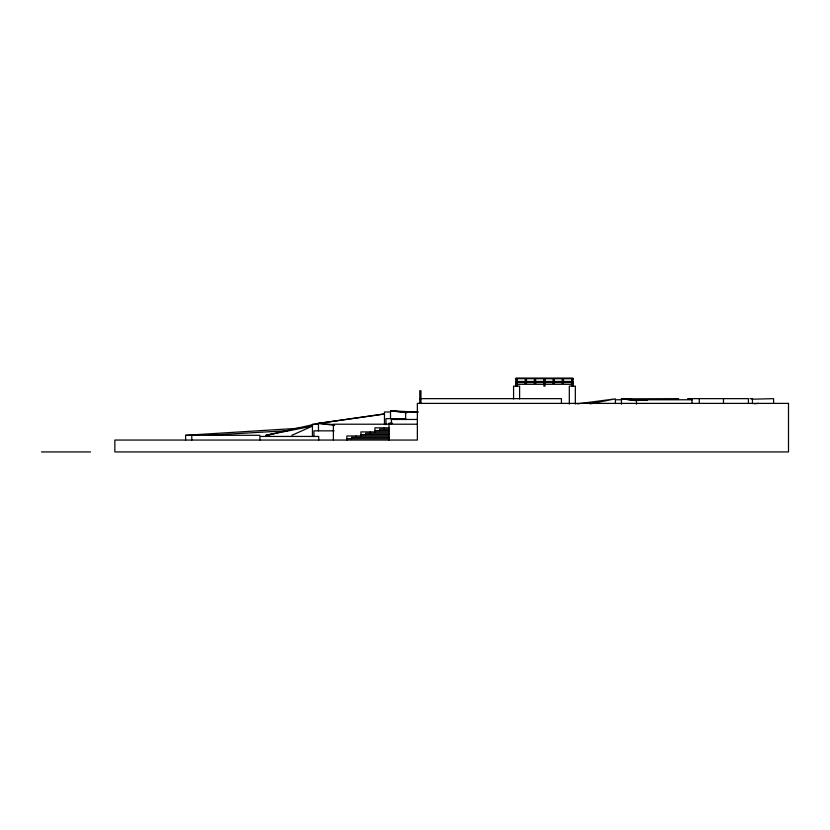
<?xml version="1.0" encoding="UTF-8"?>
<svg xmlns="http://www.w3.org/2000/svg" width="830" height="830" viewBox="0 0 830 830"><rect width="100%" height="100%" fill="white"/><g stroke="black" fill="none" stroke-linecap="round" stroke-linejoin="round"><path stroke-width="1.25" d="M291.88 435.304L312.443 426.101L265.942 435.304L273.62 434.111M265.942 435.304L318.471 423.373L384.477 413.88M590.13 403.857L615.404 398.857L577.161 403.868M334.594 425.344L318.471 423.373L384.477 414.056M751.928 399.199L773.591 398.659L773.591 403.39M754.211 403.754L758.776 403.39M287.564 430.687L208.164 435.304M185.619 440.066L185.619 435.304L299.091 428.239M636.475 400.724L621.442 398.857L678.681 398.639M515.99 378.656L572.918 378.75M515.99 379.206L517.183 379.206L517.183 386.106M572.918 379.206L571.725 379.206L571.725 386.106M515.99 379.767L517.183 379.767M571.725 379.767L572.918 379.767M515.99 381.458L572.918 381.468M515.99 382.174L517.183 382.174M525.297 382.174L526.479 382.174M534.416 382.174L535.599 382.174M571.725 382.174L572.918 382.174M515.99 382.537L572.918 382.537M525.297 383.045L526.479 383.045M534.416 383.045L535.599 383.045M525.297 383.242L526.479 383.242L526.479 379.206L525.297 379.206L525.297 383.263L526.479 383.263M534.416 383.242L535.599 383.242L535.599 379.206L534.416 379.206L534.416 383.263L535.599 383.263M543.858 383.107L545.051 383.107M553.164 383.242L554.347 383.242L554.347 379.206L553.164 379.206L553.164 383.263L554.347 383.263M562.284 383.242L563.466 383.242L563.466 379.206L562.284 379.206L562.284 383.263L563.466 383.263M515.99 384.311L572.918 384.311M419.773 398.639L561.422 398.639L561.422 403.39M687.634 398.639L748.421 398.639L748.421 403.39M750.009 398.639L752.437 398.639L752.437 403.639M692.023 399.77L636.506 399.77L636.506 404.2M418.445 411.991L405.642 411.991L405.642 419.534M405.642 418.631L385.981 418.631L385.981 424.742M417.355 419.461L391.397 419.461L391.397 424.213M392.6 423.155L388.98 423.155L388.98 440.056M417.355 424.213L333.39 424.213L333.39 440.056M388.98 427.834L374.952 427.834L374.952 431.911M388.98 429.193L379.621 429.193L379.621 430.552M374.952 430.552L388.98 430.552M334.106 430.853L313.948 430.853L313.948 436.601M388.98 431.911L360.915 431.911L360.915 435.978M388.98 433.26L365.594 433.26L365.594 434.619M360.915 434.619L388.98 434.619M185.619 435.314L259.904 435.304M388.98 435.978L346.888 435.978L346.888 440.056M388.98 437.337L351.567 437.337L351.567 438.697M346.888 438.697L388.98 438.697M41.5 451.935L90.501 451.935M406.804 412.811L390.515 410.819L417.48 412.054M638.996 400.485L621.442 398.857L647.255 400.506M621.442 398.857L644.267 400.485M318.471 423.373L333.899 424.628M390.515 410.819L405.673 412.126M723.48 398.639L723.48 403.39M699.285 398.722L699.285 403.39M692.044 398.722L692.044 403.39M621.442 404.2L621.442 399.77L615.404 399.77L615.404 403.546M575.335 404.065L575.335 386.106L569.307 386.106L569.307 404.065M572.918 386.106L572.918 378.065L515.99 378.065L515.99 386.106M519.601 398.94L519.601 386.106L513.573 386.106L513.573 398.94M420.955 403.39L420.955 390.723L419.773 390.723L419.773 403.39M390.515 418.631L390.515 411.991L384.477 411.991L384.477 424.566M384.3 427.834L384.3 429.193M370.273 431.911L370.273 433.26M356.246 435.978L356.246 437.337M318.71 440.056L318.71 436.435L259.904 436.435L259.904 440.056M318.471 430.853L318.471 424.213L312.443 424.213L312.443 436.393M191.782 435.304L191.782 440.056M545.051 379.206L543.858 379.206L543.858 386.106L545.051 386.106L545.051 379.206M517.183 383.045L515.99 383.045L517.183 383.107M572.918 383.045L571.725 383.045L572.918 383.107M788.5 403.39L417.355 403.39L417.355 440.056L114.851 440.056L114.851 451.935L788.5 451.935L788.5 403.39"/></g></svg>
